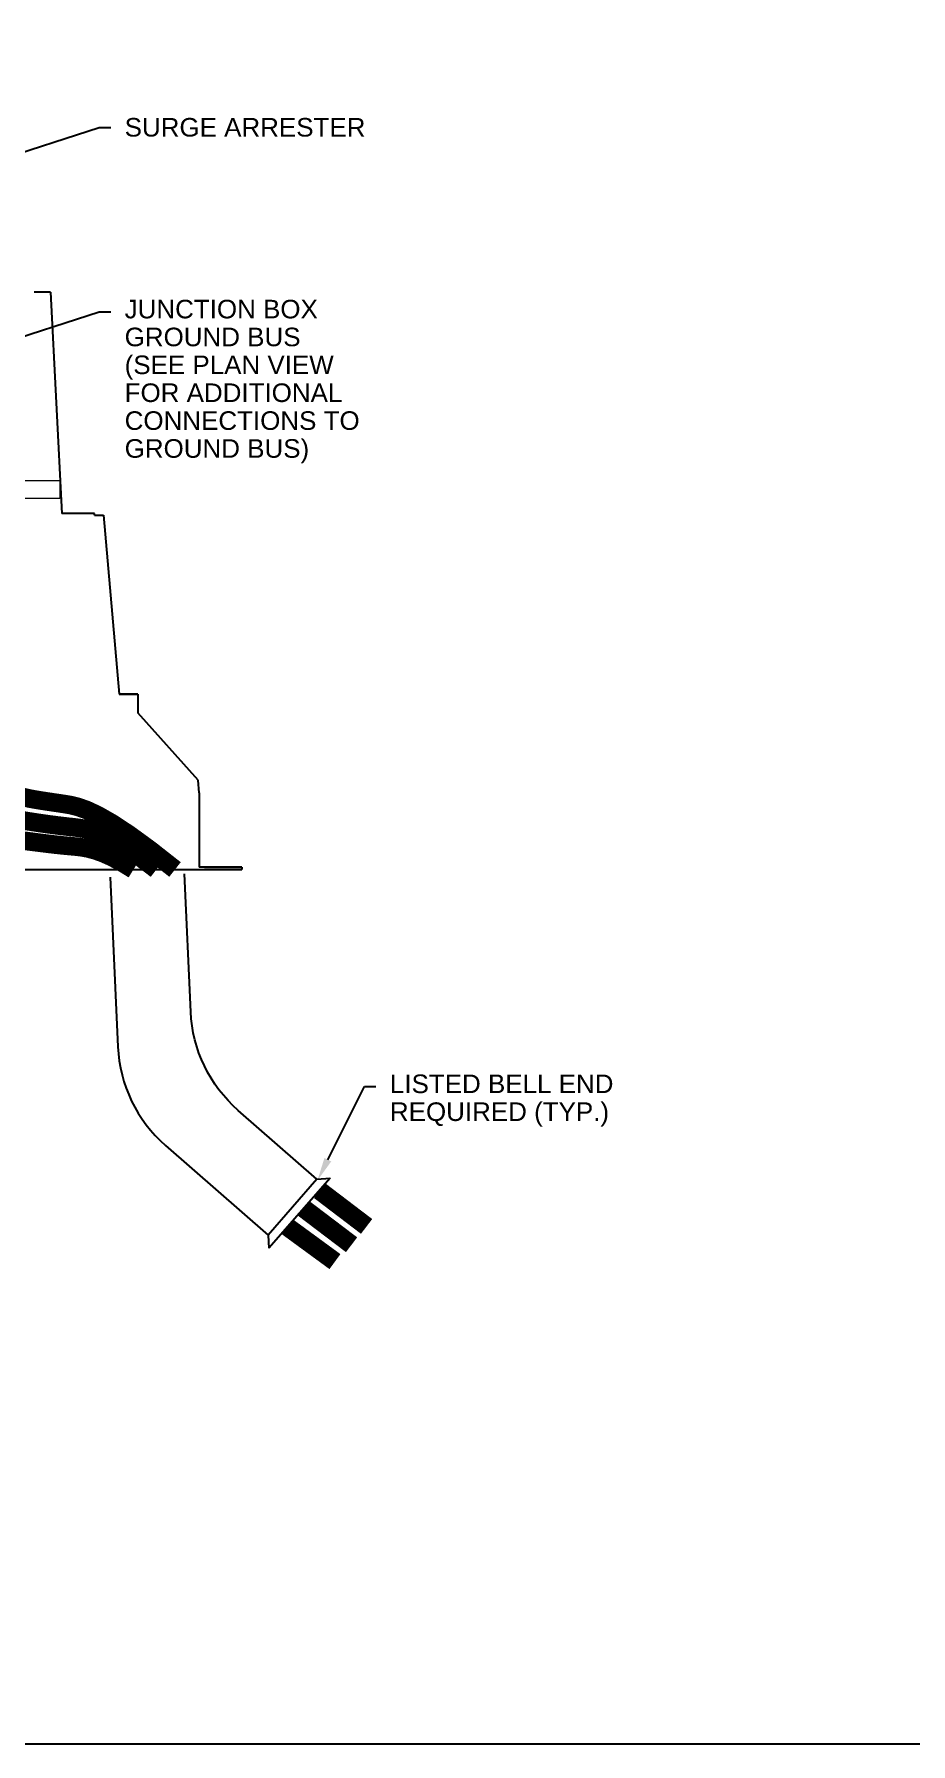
# Model space of a CAD drawing. Header units: feet. Extents: x -208 to 2089, y -974 to 342.
# Drawn here: x 1412.7 to 1507.1, y -628.9 to -444.9 of the extents above; entities that cross this region are included whole.
import ezdxf
from ezdxf import colors
from ezdxf.entities.mleader import LeaderData, LeaderLine
from ezdxf.math import Vec2, Vec3

# ---------------------------------------------------------------- set-up
doc = ezdxf.new("R2010")
doc.units = ezdxf.units.FT
doc.header["$MEASUREMENT"] = 0
doc.layers.get('Defpoints').update_dxf_attribs({"color": 5})
for name, color, linetype in [('CABLE', 2, 'Continuous'), ('EQUIPMENT', 6, 'Continuous'), ('TEXT', 1, 'Continuous')]:
    doc.layers.add(name, color=color, linetype=linetype)
doc.layers.add('CONDUIT', color=6, linetype='Continuous', lineweight=18)
doc.styles.add('NEI-A', font='arial.ttf', dxfattribs={"height": 0.1})

msp = doc.modelspace()

# ---------------------------------------------------------------- linework, layer by layer
at = {"layer": 'CABLE', "const_width": 2}
for points in [[(1411.48005, -526.97046), (1411.87721, -527.06345), (1412.28676, -527.14883), (1412.71387, -527.22864), (1413.1633, -527.30515), (1413.63979, -527.38067), (1414.1481, -527.45749), (1414.69299, -527.53789), (1415.27921, -527.62418), (1415.91152, -527.71864), (1416.60379, -527.83476), (1417.40643, -528.03076), (1418.37895, -528.37607), (1419.5809, -528.94009), (1421.07178, -529.79226), (1422.91114, -531.00199), (1425.1585, -532.63869), (1427.87337, -534.7718)], [(1411.30038, -529.45229), (1411.7921, -529.53715), (1412.28392, -529.61669), (1412.77239, -529.69212), (1413.25556, -529.76452), (1413.73752, -529.83443), (1414.22383, -529.9023), (1414.72009, -529.96856), (1415.23186, -530.03364), (1415.76474, -530.09798), (1416.32429, -530.162), (1416.91609, -530.22615), (1417.5504, -530.29863), (1418.25607, -530.41869), (1419.06666, -530.63336), (1420.01568, -530.98966), (1421.13668, -531.53463), (1422.46319, -532.3153), (1424.02874, -533.37867), (1425.86687, -534.7718)], [(1411.58186, -531.6722), (1411.8861, -531.71198), (1412.2008, -531.7523), (1412.5314, -531.79424), (1412.8833, -531.8389), (1413.26095, -531.88703), (1413.66496, -531.93809), (1414.095, -531.9912), (1414.5507, -532.04551), (1415.03172, -532.10014), (1415.53771, -532.15422), (1416.06834, -532.20688), (1416.62324, -532.25726), (1417.20501, -532.30898), (1417.82803, -532.38361), (1418.50962, -532.5072), (1419.2671, -532.70582), (1420.11778, -533.00553), (1421.07898, -533.43239), (1422.16803, -534.01246), (1423.40223, -534.7718)], [(1443.45081, -569.3482), (1448.49874, -573.19044)], [(1441.74869, -571.26906), (1446.88153, -575.16247)], [(1439.99411, -573.24732), (1445.09198, -576.97724)]]:
    msp.add_lwpolyline(points, dxfattribs=at)
at = {"layer": 'CONDUIT'}
msp.add_lwpolyline([(1310.88299, -492.90651), (1415.45543, -492.90651), (1415.45543, -494.84349), (1310.88299, -494.84349)], close=True, dxfattribs=at)
at = {"layer": 'Defpoints'}
msp.add_lwpolyline([(1239.61679, -300.87849), (1239.61679, -628.87849), (1737.55457, -628.87849), (1737.47456, -300.87849)], close=True, dxfattribs=at)
at = {"layer": 'EQUIPMENT'}
for p, q in [((1414.45293, -472.6468), (1412.71164, -472.64634)), ((1414.45293, -472.6468), (1415.68945, -496.46031)), ((1419.18945, -496.46031), (1415.68945, -496.46031)), ((1419.18945, -496.6468), (1419.18945, -496.46031)), ((1419.18945, -496.6468), (1420.18945, -496.6468)), ((1420.18945, -496.6468), (1421.87695, -515.8968)), ((1421.87695, -515.8968), (1423.87695, -515.8968)), ((1423.87695, -515.8968), (1421.87695, -515.8968)), ((1423.87695, -515.8968), (1423.87695, -517.8968)), ((1430.37695, -525.16299), (1423.87695, -517.8968)), ((1430.47677, -526.5218), (1430.37695, -525.16299)), ((1430.47824, -526.5218), (1430.4775, -534.5218)), ((1291.31445, -534.7718), (1435.06445, -534.7718)), ((1435.06445, -534.5218), (1430.4775, -534.5218)), ((1431.06445, -534.5218), (1435.06445, -534.5218)), ((1435.06445, -534.5218), (1435.06445, -534.7718)), ((1443.14821, -568.09992), (1437.88443, -574.12425)), ((1444.55922, -568.00485), (1437.9795, -575.53527)), ((1437.88443, -574.12425), (1437.9795, -575.53527))]:
    msp.add_line(p, q, dxfattribs=at)
for points in [[(1443.14821, -568.09992), (1434.67692, -560.69948, -0.204607432), (1429.56097, -550.08487), (1428.88562, -535.24505)], [(1420.89389, -535.60875), (1421.72458, -553.8618, 0.204607432), (1426.84052, -564.4764), (1437.88719, -574.12667)]]:
    msp.add_lwpolyline(points, format="xyb", dxfattribs=at)
msp.add_lwpolyline([(1443.14821, -568.09992), (1444.55922, -568.00485)], dxfattribs=at)

# ---------------------------------------------------------------- leaders
at = {"layer": 'TEXT'}
ml = msp.add_multileader_mtext('Standard', dxfattribs=at)
ml.set_content('SURGE ARRESTER', color=256, style='NEI-A')
ml.set_leader_properties()
ml.build(insert=Vec2(0, 0))
ml.multileader.update_dxf_attribs({"dogleg_length": 0.0625, "arrow_head_size": 2.5, "scale": 20})
ctx = ml.context
ctx.base_point, ctx.scale, ctx.char_height, ctx.arrow_head_size, ctx.landing_gap_size, ctx.plane_origin = Vec3(1420.95189, -454.90194), 20, 2, 2.5, 1.5, Vec3(1346.86387, -516.73285)
notes = []
notes.append((ctx, [(0, (1, 1, 0), (1419.70189, -454.90194), (1, 0), 1.25, [(0, [(1403.4794, -460.17425)], 0, [])])]))
ctx.mtext.insert, ctx.mtext.line_spacing_factor, ctx.mtext.flow_direction = Vec3(1422.45189, -453.88489), 0.9, 5
ml = msp.add_multileader_mtext('Standard', dxfattribs=at)
ml.set_content('JUNCTION BOX\\PGROUND BUS\\P(SEE PLAN VIEW\\PFOR ADDITIONAL \\PCONNECTIONS TO\\PGROUND BUS)', color=256, style='NEI-A')
ml.set_leader_properties()
ml.build(insert=Vec2(0, 0))
ml.multileader.update_dxf_attribs({"dogleg_length": 0.0625, "arrow_head_size": 2.5, "scale": 20})
ctx = ml.context
ctx.base_point, ctx.scale, ctx.char_height, ctx.arrow_head_size, ctx.landing_gap_size, ctx.plane_origin = Vec3(1420.95189, -474.74685), 20, 2, 2.5, 1.5, Vec3(1346.86387, -536.57775)
notes.append((ctx, [(0, (1, 1, 0), (1419.70189, -474.74685), (1, 0), 1.25, [(0, [(1404.69115, -479.61378)], 0, [])])]))
ctx.mtext.insert, ctx.mtext.line_spacing_factor, ctx.mtext.flow_direction = Vec3(1422.45189, -473.45285), 0.9, 5
ml = msp.add_multileader_mtext('Standard', dxfattribs=at)
ml.set_content('7#8 COPPER CLAD STEEL STRANDED GROUND RING', color=256, style='NEI-A')
ml.set_leader_properties()
ml.build(insert=Vec2(0, 0))
ml.multileader.update_dxf_attribs({"dogleg_length": 0.0625, "arrow_head_size": 2.14436, "scale": 20})
ctx = ml.context
ctx.base_point, ctx.scale, ctx.char_height, ctx.arrow_head_size, ctx.landing_gap_size, ctx.plane_origin = Vec3(1079.78061, -491.31979), 20, 2, 2.14436, 1.28662, Vec3(1032.74096, -533.77717)
notes.append((ctx, [(0, (1, 1, 0), (1078.70843, -491.31979), (1, 0), 1.07218, [(0, [(1072.34055, -502.99793)], 0, [])])]))
ctx.mtext.insert, ctx.mtext.width, ctx.mtext.defined_height, ctx.mtext.line_spacing_factor, ctx.mtext.flow_direction = Vec3(1081.06723, -490.30274), 25.6320738, 4.77359, 0.9, 5
ml = msp.add_multileader_mtext('Standard', dxfattribs=at)
ml.set_content('(TYP.) 10\' BY 3/4" GROUND ROD CONNECTION', color=256, style='NEI-A')
ml.set_leader_properties()
ml.build(insert=Vec2(0, 0))
ml.multileader.update_dxf_attribs({"dogleg_length": 0.0625, "arrow_head_size": 2.14436, "scale": 20})
ctx = ml.context
ctx.base_point, ctx.scale, ctx.char_height, ctx.arrow_head_size, ctx.landing_gap_size, ctx.plane_origin = Vec3(1001.23514, -495.93438), 20, 2, 2.14436, 1.28662, Vec3(952.98743, -534.09883)
notes.append((ctx, [(0, (1, 1, 0), (1000.16296, -495.93438), (1, 0), 1.07218, [(0, [(992.58701, -503.31959)], 0, [])])]))
ctx.mtext.insert, ctx.mtext.width, ctx.mtext.defined_height, ctx.mtext.line_spacing_factor, ctx.mtext.flow_direction = Vec3(1002.52175, -494.91733), 23.5393744, 4.59906, 0.9, 5
ml = msp.add_multileader_mtext('Standard', dxfattribs=at)
ml.set_content('POWER CABLE (TYP.)', color=256, style='NEI-A')
ml.set_leader_properties()
ml.build(insert=Vec2(0, 0))
ml.multileader.update_dxf_attribs({"dogleg_length": 0.0625, "arrow_head_size": 2.14436, "scale": 20})
ctx = ml.context
ctx.base_point, ctx.scale, ctx.char_height, ctx.arrow_head_size, ctx.landing_gap_size, ctx.plane_origin = Vec3(1074.80747, -519.94717), 20, 2, 2.14436, 1.28662, Vec3(1027.76782, -557.03664)
notes.append((ctx, [(0, (1, 1, 0), (1073.73529, -519.94717), (1, 0), 1.07218, [(0, [(1067.36741, -534.24263)], 0, [])])]))
ctx.mtext.insert, ctx.mtext.width, ctx.mtext.defined_height, ctx.mtext.line_spacing_factor, ctx.mtext.flow_direction = Vec3(1076.09409, -518.65317), 17.1506188, 4.59906, 0.9, 5
ml = msp.add_multileader_mtext('Standard', dxfattribs=at)
ml.set_content('{\\H1.08333x;2 POS. 35kV 600 A,P JUNCTION INSERT SEE DETAIL 1.}', color=256, style='NEI-A')
ml.set_leader_properties()
ml.build(insert=Vec2(0, 0))
ml.multileader.update_dxf_attribs({"dogleg_length": 0.0625, "arrow_head_size": 2.5, "scale": 20})
ctx = ml.context
ctx.base_point, ctx.scale, ctx.char_height, ctx.arrow_head_size, ctx.landing_gap_size, ctx.plane_origin = Vec3(840.08622, -584.15422), 20, 2, 2.5, 1.5, Vec3(795.9645, -563.82487)
notes.append((ctx, [(0, (1, 1, 0), (838.83622, -584.15422), (1, 0), 1.25, [(0, [(815.23018, -531.62117)], 0, [])])]))
ctx.mtext.insert, ctx.mtext.width, ctx.mtext.line_spacing_factor, ctx.mtext.flow_direction = Vec3(841.58622, -583.13575), 32.8297529, 0.9, 5
ml = msp.add_multileader_mtext('Standard', dxfattribs=at)
ml.set_content('LISTED BELL END \\PREQUIRED (TYP.)', color=256, style='NEI-A')
ml.set_leader_properties()
ml.build(insert=Vec2(0, 0))
ml.multileader.update_dxf_attribs({"dogleg_length": 0.0625, "arrow_head_size": 2.5, "scale": 20})
ctx = ml.context
ctx.base_point, ctx.scale, ctx.char_height, ctx.arrow_head_size, ctx.landing_gap_size, ctx.plane_origin = Vec3(1449.51043, -558.13377), 20, 2, 2.5, 1.5, Vec3(1391.89991, -616.11103)
notes.append((ctx, [(0, (1, 1, 0), (1448.26043, -558.13377), (1, 0), 1.25, [(0, [(1443.20749, -568.24476)], 0, [])])]))
ctx.mtext.insert, ctx.mtext.line_spacing_factor, ctx.mtext.flow_direction = Vec3(1451.01043, -556.83977), 0.9, 5
ml = msp.add_multileader_mtext('Standard', dxfattribs=at)
ml.set_content('"TEE" GROUND\\PCONNECTOR', color=256, style='NEI-A')
ml.set_leader_properties()
ml.build(insert=Vec2(0, 0))
ml.multileader.update_dxf_attribs({"dogleg_length": 0.0625, "arrow_head_size": 2.14436, "scale": 20})
ctx = ml.context
ctx.base_point, ctx.scale, ctx.char_height, ctx.arrow_head_size, ctx.landing_gap_size, ctx.plane_origin = Vec3(1081.74917, -570.82816), 20, 2, 2.14436, 1.28662, Vec3(1033.50147, -608.9926)
notes.append((ctx, [(0, (1, 1, 0), (1080.67699, -570.82816), (1, 0), 1.07218, [(0, [(1073.10105, -578.21336)], 0, [])])]))
ctx.mtext.insert, ctx.mtext.width, ctx.mtext.defined_height, ctx.mtext.line_spacing_factor, ctx.mtext.flow_direction = Vec3(1083.03579, -569.8111), 17.4900693, 4.59906, 0.9, 5
for ctx, leaders in notes:
    for number, flags, end, landing, length, lines in leaders:
        leader = LeaderData()
        leader.index, (leader.has_last_leader_line, leader.has_dogleg_vector, leader.attachment_direction) = number, flags
        leader.last_leader_point, leader.dogleg_vector, leader.dogleg_length = Vec3(end), Vec3(landing), length
        for number, points, colour, breaks in lines:
            line = LeaderLine()
            line.index, line.vertices, line.color, line.breaks = number, Vec3.list(points), colors.encode_raw_color(colour), breaks
            leader.lines.append(line)
        ctx.leaders.append(leader)

doc.saveas('drawing.dxf')
